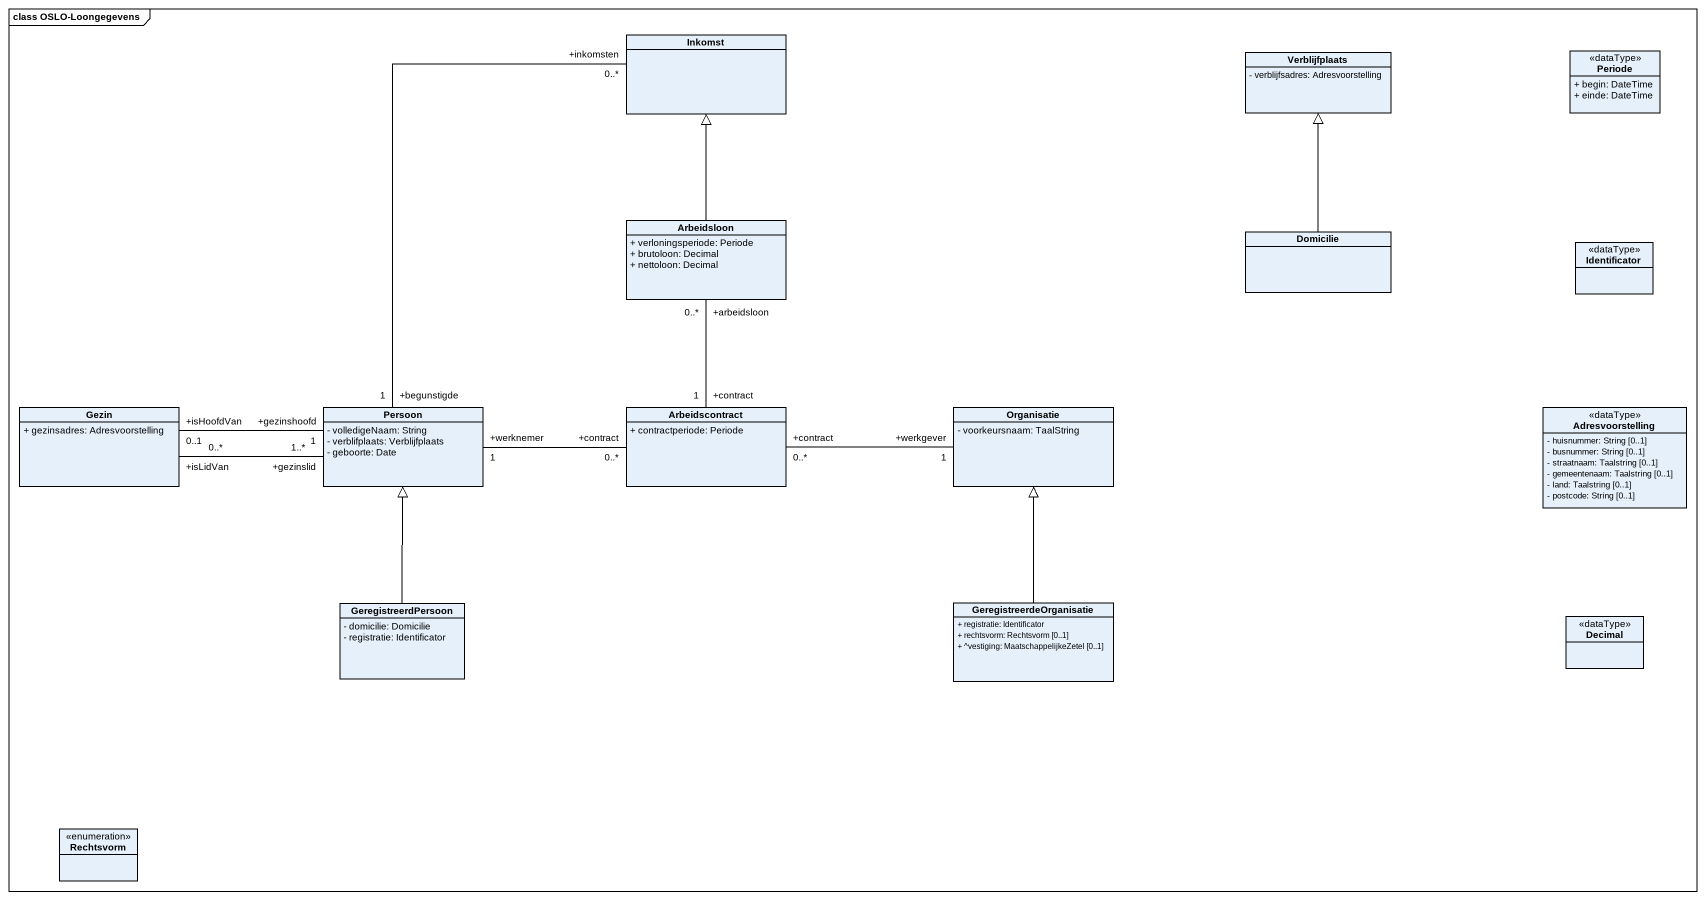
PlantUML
@startuml
mainframe class OSLO-Loongegevens
hide circle
hide empty members
skinparam classAttributeIconSize 0
class Inkomst
class Verblijfplaats {
  - verblijfsadres: Adresvoorstelling
}
class Periode <<dataType>> {
  + begin: DateTime
  + einde: DateTime
}
class Arbeidsloon {
  + verloningsperiode: Periode
  + brutoloon: Decimal
  + nettoloon: Decimal
}
class Domicilie
class Identificator <<dataType>>
class Gezin {
  + gezinsadres: Adresvoorstelling
}
class Persoon {
  - volledigeNaam: String
  - verblifplaats: Verblijfplaats
  - geboorte: Date
}
class Arbeidscontract {
  + contractperiode: Periode
}
class Organisatie {
  - voorkeursnaam: TaalString
}
class Adresvoorstelling <<dataType>> {
  - huisnummer: String [0..1]
  - busnummer: String [0..1]
  - straatnaam: Taalstring [0..1]
  - gemeentenaam: Taalstring [0..1]
  - land: Taalstring [0..1]
  - postcode: String [0..1]
}
class GeregistreerdPersoon {
  - domicilie: Domicilie
  - registratie: Identificator
}
class GeregistreerdeOrganisatie {
  + registratie: Identificator
  + rechtsvorm: Rechtsvorm [0..1]
  + ^vestiging: MaatschappelijkeZetel [0..1]
}
class Decimal <<dataType>>
enum Rechtsvorm
Arbeidsloon -up-|> Inkomst
Domicilie -up-|> Verblijfplaats
Persoon "+begunstigde\n1" -up- "+inkomsten\n0..*" Inkomst
Persoon "+gezinshoofd\n1" -left- "+isHoofdVan\n0..1" Gezin
Persoon "+gezinslid\n1..*" -left- "+isLidVan\n0..*" Gezin
Persoon "+werknemer\n1" -right- "+contract\n0..*" Arbeidscontract
Arbeidscontract "+contract\n1" -up- "+arbeidsloon\n0..*" Arbeidsloon
Organisatie "+werkgever\n1" -left- "+contract\n0..*" Arbeidscontract
GeregistreerdPersoon -up-|> Persoon
GeregistreerdeOrganisatie -up-|> Organisatie
@enduml
